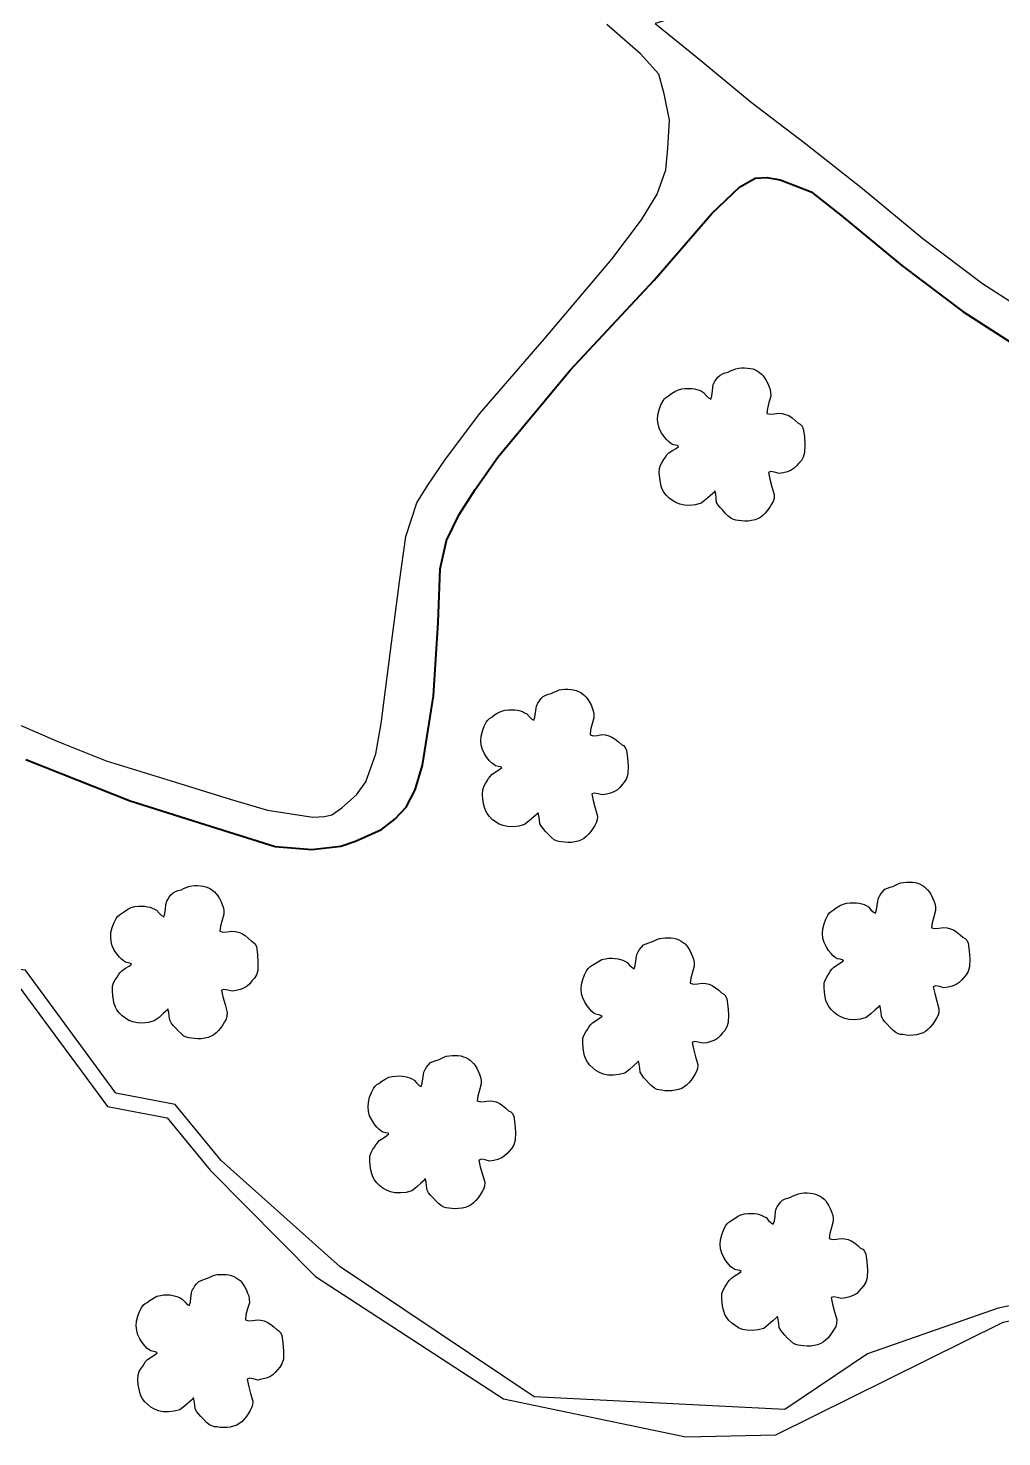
# Model space of a CAD drawing. Extents: x 735951 to 738051, y 7820896 to 7823866.
# Drawn here: x 736767.5 to 736867, y 7821769.3 to 7821913.3 of the extents above; entities that cross this region are included whole.
import ezdxf

# ---------------------------------------------------------------- set-up
doc = ezdxf.new("R2010")
doc.units = 0
doc.header["$MEASUREMENT"] = 0
doc.linetypes.add('CONTINUO', pattern=[0])
doc.layers.add('0114001020', color=1, linetype='Continuous', lineweight=40)
for name, color, linetype in [('0114001020002', 5, 'Continuous'), ('0114001020014', 5, 'Continuous'), ('_SIMBOLO ARVORE', 118, 'Continuous'), ('CURSOS_D_AGUA', 4, 'Continuous')]:
    doc.layers.add(name, color=color, linetype=linetype)

msp = doc.modelspace()

# ---------------------------------------------------------------- linework, layer by layer
at = {"layer": '0114001020'}
msp.add_lwpolyline([(736767.27, 7821838.54), (736777.93, 7821834.32), (736785.62, 7821831.9), (736792.75, 7821829.65), (736796.51, 7821829.33), (736799.47, 7821829.69), (736800.99, 7821830.19), (736803.62, 7821831.38), (736805, 7821832.43), (736806.15, 7821833.69), (736807.06, 7821835.46), (736807.81, 7821837.95), (736808.94, 7821845.05), (736809.41, 7821852.55), (736809.63, 7821858.02), (736810.28, 7821860.94), (736811.58, 7821863.58), (736813.2, 7821866.14), (736815.52, 7821869.46), (736822.93, 7821878.35), (736831.49, 7821887.54), (736837.41, 7821894.34), (736840.22, 7821897.03), (736841.82, 7821897.98), (736843.04, 7821898.05), (736844.38, 7821897.78), (736846.34, 7821897.04), (736847.56, 7821896.58), (736850.58, 7821894.19), (736856.81, 7821889.04), (736863.07, 7821884.33), (736868.98, 7821880.51)], dxfattribs=at)
at = {"layer": '0114001020002', "linetype": 'CONTINUO', "flags": 128}
msp.add_lwpolyline([(737125.1, 7822284.76), (737124.28, 7822276.28), (737123.16, 7822264.48), (737121.91, 7822252.81), (737120.62, 7822241.07), (737118.9, 7822229.25), (737116.82, 7822217.65), (737114.72, 7822206.24), (737112.21, 7822195.18), (737109.66, 7822184.32), (737104.1, 7822161.95), (737100.61, 7822151.07), (737097.01, 7822140.54), (737092.89, 7822130.06), (737088.93, 7822120.1), (737088.68, 7822119.48), (737083.8, 7822108.99), (737078.77, 7822098.84), (737073.6, 7822089.18), (737062.69, 7822070.72), (737056.39, 7822061.68), (737050.38, 7822052.03), (737044.08, 7822043.82), (737030.71, 7822027.22), (737023.97, 7822019.29), (737009.81, 7822004.33), (737002.12, 7821996.8), (736985.79, 7821982.46), (736969.86, 7821970.4), (736953.61, 7821959.06), (736944.93, 7821953.9), (736936.1, 7821949), (736926.71, 7821944.13), (736917.62, 7821939.9), (736910.57, 7821936.87), (736903.18, 7821933.84), (736896.16, 7821930.86), (736885.71, 7821927.44), (736874.82, 7821924.24), (736869.47, 7821922.79), (736858.16, 7821920.12), (736850.7, 7821918.73), (736842.11, 7821917.01), (736831.62, 7821913.77), (736835.89, 7821910.31), (736841.42, 7821905.75), (736847.01, 7821901.48), (736852.79, 7821896.92), (736858.98, 7821891.79), (736865.07, 7821887.21), (736870.88, 7821883.45), (736883.09, 7821875.58), (736889.08, 7821871.47), (736894.45, 7821866.64), (736898.17, 7821859.42), (736899.15, 7821852.25), (736897.67, 7821845.28), (736894.96, 7821838.48), (736892.4, 7821831.48), (736891.64, 7821823.5), (736894.83, 7821817.49), (736901.87, 7821813.74), (736909.69, 7821813.05), (736918.03, 7821814.02), (736926.35, 7821815.1), (736934.76, 7821816.85), (736943.48, 7821818.59), (736951.72, 7821820.38), (736959.97, 7821822.3), (736968.41, 7821824.75), (736976.22, 7821827.91), (736992.38, 7821835.04), (737001.23, 7821835.41), (737009.66, 7821831.45), (737018.21, 7821826.76), (737035.2, 7821823.13), (737043.97, 7821823.64), (737053.42, 7821824.73), (737063.15, 7821825.84), (737082.64, 7821827.79), (737092.6, 7821829), (737102.37, 7821830.87), (737122.02, 7821835.02), (737132.14, 7821836.98), (737142.25, 7821838.84), (737152.04, 7821840.98), (737161.66, 7821843.39), (737171.55, 7821845.4), (737181.38, 7821847.88), (737191.21, 7821850.9), (737200.74, 7821853.66), (737210.13, 7821856.47), (737219.66, 7821860.34), (737228.49, 7821864.34), (737237.03, 7821868.5), (737245.12, 7821873.4), (737252.96, 7821878.15), (737260.89, 7821883.24), (737268.63, 7821888.91), (737276.26, 7821894.44), (737283.39, 7821900.36), (737290.79, 7821906.77), (737297.74, 7821911.53), (737313.71, 7821919.58), (737321.82, 7821923.42), (737330.1, 7821927.45), (737338.09, 7821932.33), (737345.93, 7821937.47), (737353.51, 7821943.16), (737360.73, 7821949.07), (737375.42, 7821961.37), (737380.6, 7821968.37), (737392.34, 7821983.8), (737401.59, 7821999.82), (737406.61, 7822007.84), (737410.97, 7822016.34), (737415.31, 7822025.14), (737419.45, 7822034.28), (737423.29, 7822043.43), (737426.7, 7822053.03), (737432.51, 7822072.71), (737434.84, 7822082.53), (737436.83, 7822092.29), (737438.47, 7822102.1), (737439.48, 7822112.04), (737441.29, 7822122.08), (737443.05, 7822131.65), (737447.53, 7822150.25), (737452.76, 7822167.89), (737455.06, 7822177.06), (737455.96, 7822182.36), (737455.74, 7822190.98), (737454.48, 7822197.62), (737450.86, 7822211.72), (737447.78, 7822225.69), (737445.4, 7822233.47), (737441.27, 7822237.75), (737433.68, 7822240.83), (737426.21, 7822243.34), (737418.13, 7822245.83), (737409.52, 7822248.62), (737401.28, 7822251.43), (737394.36, 7822253.79), (737387.35, 7822255.69), (737379.94, 7822257.95), (737372.08, 7822260.37), (737364.98, 7822262.55), (737350.94, 7822267.05), (737343.71, 7822269.47), (737328.96, 7822273.98), (737321.65, 7822276.25), (737315.05, 7822278.59), (737308.22, 7822280.67), (737301.34, 7822282.76), (737295.11, 7822285.02), (737287.78, 7822287.08), (737281.13, 7822289.05), (737276.94, 7822290.24), (737270.06, 7822293.84), (737244.07, 7822301.84), (737237.08, 7822303.91), (737229.91, 7822306.25), (737222.75, 7822308.42), (737215.54, 7822310.67), (737208.42, 7822312.91), (737193.88, 7822317.71), (737185.47, 7822320.32), (737177.92, 7822322.68), (737161.68, 7822328), (737154.51, 7822330.21), (737147.4, 7822332.52), (737142.27, 7822333.58), (737138.23, 7822334.62), (737131.15, 7822336.72), (737126.04, 7822336.97), (737125.35, 7822334.7), (737125.47, 7822327.34), (737125.7, 7822318.55), (737126.09, 7822310.37), (737125.61, 7822302.24), (737125.39, 7822293.32)], close=True, dxfattribs=at)
at = {"layer": '0114001020014', "linetype": 'ByBlock'}
msp.add_lwpolyline([(736759.91, 7821845), (736770.55, 7821840.37), (736775.48, 7821838.4), (736782.57, 7821836.24), (736788.16, 7821834.48), (736791.99, 7821833.37), (736796.61, 7821832.64), (736797.82, 7821832.71), (736798.55, 7821832.9), (736799.57, 7821833.61), (736801.07, 7821834.92), (736802.04, 7821836.27), (736803.04, 7821839.11), (736803.6, 7821842.23), (736804.64, 7821850.44), (736805.48, 7821856.7), (736806.11, 7821861.34), (736807.24, 7821864.78), (736808.36, 7821866.6), (736810.19, 7821869.25), (736813.7, 7821873.91), (736820.27, 7821881.5), (736827.17, 7821889.69), (736830.22, 7821893.69), (736831.81, 7821896.34), (736832.7, 7821898.81), (736832.92, 7821901.03), (736833.09, 7821903.91), (736832.53, 7821906.57), (736831.98, 7821908.61), (736830.1, 7821910.68), (736826.66, 7821913.67)], dxfattribs=at)
at = {"layer": '_SIMBOLO ARVORE', "linetype": 'CONTINUO'}
for points in [[(736837.67, 7821865.87, 0), (736837.26, 7821865.52, 0), (736836.8, 7821865.11, 0), (736836.31, 7821864.74, 0), (736835.74, 7821864.58, 0), (736835.16, 7821864.52, 0), (736834.6, 7821864.54, 0), (736834.14, 7821864.64, 0), (736833.73, 7821864.8, 0), (736833.37, 7821865.02, 0), (736833.03, 7821865.27, 0), (736832.74, 7821865.56, 0), (736832.5, 7821865.87, 0), (736832.34, 7821866.16, 0), (736832.22, 7821866.49, 0), (736832.14, 7821866.85, 0), (736832.07, 7821867.33, 0), (736832.03, 7821867.82, 0), (736832.05, 7821868.29, 0), (736832.17, 7821868.64, 0), (736832.33, 7821868.94, 0), (736832.51, 7821869.2, 0), (736832.65, 7821869.44, 0), (736832.81, 7821869.67, 0), (736833.01, 7821869.88, 0), (736833.39, 7821870.13, 0), (736833.74, 7821870.35, 0), (736834, 7821870.55, 0), (736833.89, 7821870.63, 0), (736833.66, 7821870.69, 0), (736833.37, 7821870.75, 0), (736833.17, 7821870.87, 0), (736832.96, 7821871.04, 0), (736832.75, 7821871.26, 0), (736832.48, 7821871.6, 0), (736832.23, 7821871.98, 0), (736832.02, 7821872.41, 0), (736831.9, 7821872.85, 0), (736831.86, 7821873.31, 0), (736831.89, 7821873.78, 0), (736832.02, 7821874.3, 0), (736832.2, 7821874.79, 0), (736832.41, 7821875.21, 0), (736832.57, 7821875.43, 0), (736832.75, 7821875.59, 0), (736832.97, 7821875.72, 0), (736833.27, 7821875.94, 0), (736833.61, 7821876.16, 0), (736833.98, 7821876.34, 0), (736834.34, 7821876.43, 0), (736834.69, 7821876.47, 0), (736835.04, 7821876.48, 0), (736835.34, 7821876.47, 0), (736835.62, 7821876.42, 0), (736835.88, 7821876.36, 0), (736836.11, 7821876.28, 0), (736836.33, 7821876.18, 0), (736836.55, 7821876.05, 0), (736836.82, 7821875.76, 0), (736837.07, 7821875.51, 0), (736837.29, 7821875.39, 0), (736837.39, 7821875.73, 0), (736837.46, 7821876.18, 0), (736837.51, 7821876.65, 0), (736837.55, 7821876.85, 0), (736837.61, 7821877.01, 0), (736837.69, 7821877.15, 0), (736837.84, 7821877.39, 0), (736838.03, 7821877.62, 0), (736838.24, 7821877.84, 0), (736838.5, 7821877.96, 0), (736838.77, 7821878.06, 0), (736839.06, 7821878.14, 0), (736839.32, 7821878.27, 0), (736839.59, 7821878.39, 0), (736839.86, 7821878.49, 0), (736840.15, 7821878.55, 0), (736840.45, 7821878.58, 0), (736840.75, 7821878.58, 0), (736841.05, 7821878.56, 0), (736841.33, 7821878.52, 0), (736841.6, 7821878.46, 0), (736841.85, 7821878.36, 0), (736842.08, 7821878.24, 0), (736842.29, 7821878.09, 0), (736842.47, 7821877.94, 0), (736842.64, 7821877.75, 0), (736842.8, 7821877.54, 0), (736842.97, 7821877.27, 0), (736843.12, 7821876.97, 0), (736843.25, 7821876.65, 0), (736843.35, 7821876.37, 0), (736843.41, 7821876.05, 0), (736843.42, 7821875.67, 0), (736843.24, 7821875.05, 0), (736843.08, 7821874.43, 0), (736843.02, 7821873.92, 0), (736843.34, 7821873.83, 0), (736843.77, 7821873.86, 0), (736844.24, 7821873.94, 0), (736844.6, 7821873.9, 0), (736844.94, 7821873.82, 0), (736845.26, 7821873.69, 0), (736845.6, 7821873.46, 0), (736845.93, 7821873.2, 0), (736846.22, 7821872.93, 0), (736846.44, 7821872.81, 0), (736846.62, 7821872.63, 0), (736846.75, 7821872.33, 0), (736846.86, 7821871.57, 0), (736846.91, 7821870.72, 0), (736846.89, 7821869.91, 0), (736846.75, 7821869.45, 0), (736846.55, 7821869.1, 0), (736846.3, 7821868.83, 0), (736846.07, 7821868.55, 0), (736845.82, 7821868.31, 0), (736845.52, 7821868.11, 0), (736845.12, 7821867.96, 0), (736844.7, 7821867.85, 0), (736844.28, 7821867.78, 0), (736843.82, 7821867.9, 0), (736843.44, 7821867.97, 0), (736843.19, 7821867.88, 0), (736843.33, 7821867.21, 0), (736843.55, 7821866.41, 0), (736843.77, 7821865.62, 0), (736843.76, 7821865.22, 0), (736843.66, 7821864.92, 0), (736843.51, 7821864.66, 0), (736843.32, 7821864.34, 0), (736843.1, 7821864.03, 0), (736842.86, 7821863.74, 0), (736842.64, 7821863.52, 0), (736842.4, 7821863.33, 0), (736842.14, 7821863.17, 0), (736841.82, 7821863.05, 0), (736841.47, 7821862.97, 0), (736841.12, 7821862.92, 0), (736840.77, 7821862.92, 0), (736840.43, 7821862.94, 0), (736840.11, 7821862.98, 0), (736839.84, 7821863.01, 0), (736839.6, 7821863.08, 0), (736839.35, 7821863.2, 0), (736839.05, 7821863.45, 0), (736838.76, 7821863.74, 0), (736838.48, 7821864.05, 0), (736838.25, 7821864.29, 0), (736838.05, 7821864.55, 0), (736837.89, 7821864.82, 0), (736837.84, 7821865.24, 0), (736837.8, 7821865.65, 0), (736837.71, 7821865.99, 0)], [(736819.6, 7821833.02, 0), (736819.19, 7821832.67, 0), (736818.73, 7821832.27, 0), (736818.24, 7821831.89, 0), (736817.67, 7821831.73, 0), (736817.09, 7821831.67, 0), (736816.53, 7821831.69, 0), (736816.07, 7821831.79, 0), (736815.66, 7821831.95, 0), (736815.3, 7821832.17, 0), (736814.96, 7821832.42, 0), (736814.67, 7821832.71, 0), (736814.43, 7821833.02, 0), (736814.27, 7821833.32, 0), (736814.15, 7821833.64, 0), (736814.07, 7821834, 0), (736814, 7821834.48, 0), (736813.96, 7821834.97, 0), (736813.98, 7821835.44, 0), (736814.1, 7821835.79, 0), (736814.26, 7821836.09, 0), (736814.44, 7821836.36, 0), (736814.58, 7821836.59, 0), (736814.74, 7821836.82, 0), (736814.94, 7821837.03, 0), (736815.32, 7821837.28, 0), (736815.67, 7821837.51, 0), (736815.93, 7821837.7, 0), (736815.82, 7821837.78, 0), (736815.59, 7821837.84, 0), (736815.3, 7821837.9, 0), (736815.1, 7821838.02, 0), (736814.89, 7821838.19, 0), (736814.68, 7821838.41, 0), (736814.41, 7821838.75, 0), (736814.16, 7821839.14, 0), (736813.95, 7821839.56, 0), (736813.83, 7821840.01, 0), (736813.79, 7821840.46, 0), (736813.82, 7821840.93, 0), (736813.95, 7821841.45, 0), (736814.13, 7821841.94, 0), (736814.34, 7821842.36, 0), (736814.5, 7821842.58, 0), (736814.68, 7821842.74, 0), (736814.9, 7821842.87, 0), (736815.2, 7821843.1, 0), (736815.54, 7821843.31, 0), (736815.91, 7821843.49, 0), (736816.27, 7821843.58, 0), (736816.62, 7821843.62, 0), (736816.97, 7821843.63, 0), (736817.27, 7821843.62, 0), (736817.55, 7821843.58, 0), (736817.81, 7821843.51, 0), (736818.04, 7821843.44, 0), (736818.26, 7821843.33, 0), (736818.48, 7821843.2, 0), (736818.75, 7821842.91, 0), (736819, 7821842.66, 0), (736819.22, 7821842.55, 0), (736819.32, 7821842.88, 0), (736819.39, 7821843.33, 0), (736819.44, 7821843.8, 0), (736819.48, 7821844, 0), (736819.54, 7821844.16, 0), (736819.62, 7821844.3, 0), (736819.77, 7821844.54, 0), (736819.96, 7821844.78, 0), (736820.17, 7821844.99, 0), (736820.43, 7821845.11, 0), (736820.7, 7821845.21, 0), (736820.99, 7821845.29, 0), (736821.25, 7821845.42, 0), (736821.52, 7821845.54, 0), (736821.79, 7821845.65, 0), (736822.08, 7821845.7, 0), (736822.38, 7821845.73, 0), (736822.68, 7821845.73, 0), (736822.98, 7821845.71, 0), (736823.26, 7821845.67, 0), (736823.53, 7821845.61, 0), (736823.78, 7821845.51, 0), (736824.01, 7821845.39, 0), (736824.22, 7821845.24, 0), (736824.4, 7821845.09, 0), (736824.57, 7821844.9, 0), (736824.73, 7821844.69, 0), (736824.9, 7821844.42, 0), (736825.05, 7821844.12, 0), (736825.18, 7821843.81, 0), (736825.28, 7821843.52, 0), (736825.34, 7821843.2, 0), (736825.35, 7821842.82, 0), (736825.17, 7821842.2, 0), (736825.01, 7821841.58, 0), (736824.95, 7821841.07, 0), (736825.27, 7821840.98, 0), (736825.7, 7821841.01, 0), (736826.17, 7821841.09, 0), (736826.53, 7821841.05, 0), (736826.87, 7821840.97, 0), (736827.19, 7821840.84, 0), (736827.53, 7821840.61, 0), (736827.86, 7821840.35, 0), (736828.15, 7821840.08, 0), (736828.37, 7821839.96, 0), (736828.55, 7821839.78, 0), (736828.68, 7821839.48, 0), (736828.79, 7821838.72, 0), (736828.84, 7821837.88, 0), (736828.82, 7821837.06, 0), (736828.68, 7821836.6, 0), (736828.48, 7821836.26, 0), (736828.23, 7821835.98, 0), (736828, 7821835.7, 0), (736827.75, 7821835.46, 0), (736827.45, 7821835.26, 0), (736827.05, 7821835.11, 0), (736826.63, 7821835, 0), (736826.21, 7821834.93, 0), (736825.75, 7821835.05, 0), (736825.37, 7821835.12, 0), (736825.12, 7821835.03, 0), (736825.26, 7821834.36, 0), (736825.48, 7821833.56, 0), (736825.7, 7821832.77, 0), (736825.69, 7821832.37, 0), (736825.59, 7821832.07, 0), (736825.44, 7821831.81, 0), (736825.25, 7821831.49, 0), (736825.03, 7821831.18, 0), (736824.79, 7821830.9, 0), (736824.57, 7821830.67, 0), (736824.33, 7821830.48, 0), (736824.07, 7821830.32, 0), (736823.75, 7821830.21, 0), (736823.4, 7821830.12, 0), (736823.05, 7821830.07, 0), (736822.7, 7821830.07, 0), (736822.36, 7821830.09, 0), (736822.04, 7821830.13, 0), (736821.77, 7821830.17, 0), (736821.53, 7821830.23, 0), (736821.28, 7821830.35, 0), (736820.98, 7821830.6, 0), (736820.69, 7821830.89, 0), (736820.41, 7821831.2, 0), (736820.18, 7821831.45, 0), (736819.98, 7821831.7, 0), (736819.82, 7821831.97, 0), (736819.77, 7821832.4, 0), (736819.73, 7821832.8, 0), (736819.64, 7821833.14, 0)], [(736781.76, 7821812.95, 0), (736781.34, 7821812.6, 0), (736780.89, 7821812.19, 0), (736780.4, 7821811.82, 0), (736779.83, 7821811.66, 0), (736779.24, 7821811.6, 0), (736778.68, 7821811.62, 0), (736778.23, 7821811.72, 0), (736777.82, 7821811.88, 0), (736777.46, 7821812.09, 0), (736777.12, 7821812.35, 0), (736776.83, 7821812.64, 0), (736776.59, 7821812.95, 0), (736776.43, 7821813.24, 0), (736776.31, 7821813.56, 0), (736776.23, 7821813.93, 0), (736776.16, 7821814.4, 0), (736776.12, 7821814.9, 0), (736776.13, 7821815.37, 0), (736776.25, 7821815.72, 0), (736776.42, 7821816.02, 0), (736776.6, 7821816.28, 0), (736776.74, 7821816.52, 0), (736776.9, 7821816.74, 0), (736777.1, 7821816.96, 0), (736777.48, 7821817.2, 0), (736777.83, 7821817.43, 0), (736778.09, 7821817.63, 0), (736777.98, 7821817.71, 0), (736777.75, 7821817.77, 0), (736777.46, 7821817.83, 0), (736777.26, 7821817.95, 0), (736777.05, 7821818.12, 0), (736776.84, 7821818.34, 0), (736776.57, 7821818.67, 0), (736776.32, 7821819.06, 0), (736776.11, 7821819.49, 0), (736775.99, 7821819.93, 0), (736775.95, 7821820.39, 0), (736775.97, 7821820.86, 0), (736776.11, 7821821.38, 0), (736776.29, 7821821.87, 0), (736776.5, 7821822.29, 0), (736776.66, 7821822.51, 0), (736776.84, 7821822.67, 0), (736777.05, 7821822.8, 0), (736777.36, 7821823.02, 0), (736777.7, 7821823.24, 0), (736778.06, 7821823.42, 0), (736778.42, 7821823.51, 0), (736778.78, 7821823.55, 0), (736779.12, 7821823.56, 0), (736779.43, 7821823.54, 0), (736779.71, 7821823.5, 0), (736779.97, 7821823.44, 0), (736780.2, 7821823.36, 0), (736780.42, 7821823.26, 0), (736780.64, 7821823.13, 0), (736780.91, 7821822.84, 0), (736781.16, 7821822.59, 0), (736781.38, 7821822.47, 0), (736781.48, 7821822.81, 0), (736781.55, 7821823.26, 0), (736781.6, 7821823.72, 0), (736781.64, 7821823.93, 0), (736781.7, 7821824.08, 0), (736781.78, 7821824.22, 0), (736781.93, 7821824.46, 0), (736782.11, 7821824.7, 0), (736782.33, 7821824.92, 0), (736782.59, 7821825.04, 0), (736782.86, 7821825.14, 0), (736783.15, 7821825.22, 0), (736783.41, 7821825.35, 0), (736783.67, 7821825.47, 0), (736783.94, 7821825.57, 0), (736784.24, 7821825.63, 0), (736784.54, 7821825.65, 0), (736784.84, 7821825.65, 0), (736785.13, 7821825.64, 0), (736785.42, 7821825.6, 0), (736785.69, 7821825.53, 0), (736785.94, 7821825.44, 0), (736786.17, 7821825.31, 0), (736786.38, 7821825.17, 0), (736786.56, 7821825.01, 0), (736786.73, 7821824.83, 0), (736786.89, 7821824.62, 0), (736787.06, 7821824.35, 0), (736787.21, 7821824.05, 0), (736787.34, 7821823.73, 0), (736787.44, 7821823.45, 0), (736787.5, 7821823.13, 0), (736787.51, 7821822.75, 0), (736787.33, 7821822.12, 0), (736787.17, 7821821.51, 0), (736787.11, 7821821, 0), (736787.42, 7821820.91, 0), (736787.86, 7821820.94, 0), (736788.33, 7821821.01, 0), (736788.69, 7821820.98, 0), (736789.03, 7821820.9, 0), (736789.35, 7821820.77, 0), (736789.69, 7821820.54, 0), (736790.02, 7821820.28, 0), (736790.31, 7821820.01, 0), (736790.53, 7821819.89, 0), (736790.71, 7821819.71, 0), (736790.84, 7821819.4, 0), (736790.95, 7821818.65, 0), (736791, 7821817.8, 0), (736790.98, 7821816.99, 0), (736790.84, 7821816.53, 0), (736790.64, 7821816.18, 0), (736790.39, 7821815.91, 0), (736790.16, 7821815.63, 0), (736789.9, 7821815.39, 0), (736789.6, 7821815.19, 0), (736789.21, 7821815.03, 0), (736788.79, 7821814.92, 0), (736788.37, 7821814.86, 0), (736787.91, 7821814.98, 0), (736787.53, 7821815.05, 0), (736787.28, 7821814.96, 0), (736787.41, 7821814.28, 0), (736787.64, 7821813.49, 0), (736787.86, 7821812.7, 0), (736787.84, 7821812.3, 0), (736787.75, 7821811.99, 0), (736787.6, 7821811.74, 0), (736787.41, 7821811.41, 0), (736787.18, 7821811.1, 0), (736786.94, 7821810.82, 0), (736786.72, 7821810.6, 0), (736786.49, 7821810.4, 0), (736786.23, 7821810.25, 0), (736785.91, 7821810.13, 0), (736785.56, 7821810.05, 0), (736785.21, 7821810, 0), (736784.86, 7821809.99, 0), (736784.52, 7821810.02, 0), (736784.2, 7821810.06, 0), (736783.93, 7821810.09, 0), (736783.69, 7821810.16, 0), (736783.44, 7821810.28, 0), (736783.14, 7821810.53, 0), (736782.85, 7821810.82, 0), (736782.57, 7821811.13, 0), (736782.33, 7821811.37, 0), (736782.14, 7821811.62, 0), (736781.98, 7821811.9, 0), (736781.93, 7821812.32, 0), (736781.89, 7821812.73, 0), (736781.8, 7821813.07, 0)], [(736854.52, 7821813.31, 0), (736854.11, 7821812.95, 0), (736853.66, 7821812.55, 0), (736853.17, 7821812.17, 0), (736852.59, 7821812.01, 0), (736852.01, 7821811.95, 0), (736851.45, 7821811.97, 0), (736850.99, 7821812.07, 0), (736850.58, 7821812.23, 0), (736850.22, 7821812.45, 0), (736849.89, 7821812.7, 0), (736849.59, 7821812.99, 0), (736849.35, 7821813.3, 0), (736849.19, 7821813.6, 0), (736849.07, 7821813.92, 0), (736848.99, 7821814.28, 0), (736848.92, 7821814.76, 0), (736848.88, 7821815.25, 0), (736848.9, 7821815.73, 0), (736849.02, 7821816.07, 0), (736849.18, 7821816.37, 0), (736849.37, 7821816.64, 0), (736849.5, 7821816.88, 0), (736849.66, 7821817.1, 0), (736849.86, 7821817.31, 0), (736850.24, 7821817.56, 0), (736850.59, 7821817.79, 0), (736850.85, 7821817.98, 0), (736850.74, 7821818.06, 0), (736850.51, 7821818.12, 0), (736850.22, 7821818.18, 0), (736850.02, 7821818.3, 0), (736849.81, 7821818.47, 0), (736849.6, 7821818.7, 0), (736849.33, 7821819.03, 0), (736849.08, 7821819.42, 0), (736848.87, 7821819.85, 0), (736848.75, 7821820.29, 0), (736848.71, 7821820.75, 0), (736848.74, 7821821.22, 0), (736848.87, 7821821.74, 0), (736849.05, 7821822.22, 0), (736849.26, 7821822.64, 0), (736849.42, 7821822.87, 0), (736849.6, 7821823.02, 0), (736849.82, 7821823.16, 0), (736850.12, 7821823.38, 0), (736850.46, 7821823.59, 0), (736850.83, 7821823.77, 0), (736851.19, 7821823.86, 0), (736851.54, 7821823.91, 0), (736851.89, 7821823.91, 0), (736852.19, 7821823.9, 0), (736852.47, 7821823.86, 0), (736852.73, 7821823.79, 0), (736852.96, 7821823.72, 0), (736853.18, 7821823.62, 0), (736853.4, 7821823.48, 0), (736853.67, 7821823.19, 0), (736853.92, 7821822.95, 0), (736854.14, 7821822.83, 0), (736854.24, 7821823.17, 0), (736854.31, 7821823.62, 0), (736854.36, 7821824.08, 0), (736854.4, 7821824.28, 0), (736854.46, 7821824.44, 0), (736854.55, 7821824.58, 0), (736854.69, 7821824.82, 0), (736854.88, 7821825.06, 0), (736855.09, 7821825.28, 0), (736855.35, 7821825.4, 0), (736855.63, 7821825.49, 0), (736855.91, 7821825.57, 0), (736856.17, 7821825.7, 0), (736856.44, 7821825.82, 0), (736856.71, 7821825.93, 0), (736857, 7821825.98, 0), (736857.3, 7821826.01, 0), (736857.6, 7821826.01, 0), (736857.9, 7821825.99, 0), (736858.18, 7821825.96, 0), (736858.45, 7821825.89, 0), (736858.7, 7821825.79, 0), (736858.93, 7821825.67, 0), (736859.14, 7821825.53, 0), (736859.32, 7821825.37, 0), (736859.49, 7821825.19, 0), (736859.65, 7821824.97, 0), (736859.82, 7821824.7, 0), (736859.97, 7821824.41, 0), (736860.1, 7821824.09, 0), (736860.2, 7821823.81, 0), (736860.27, 7821823.49, 0), (736860.27, 7821823.1, 0), (736860.09, 7821822.48, 0), (736859.93, 7821821.86, 0), (736859.87, 7821821.35, 0), (736860.19, 7821821.26, 0), (736860.62, 7821821.29, 0), (736861.1, 7821821.37, 0), (736861.45, 7821821.33, 0), (736861.79, 7821821.25, 0), (736862.11, 7821821.13, 0), (736862.46, 7821820.9, 0), (736862.78, 7821820.64, 0), (736863.07, 7821820.37, 0), (736863.29, 7821820.25, 0), (736863.47, 7821820.07, 0), (736863.6, 7821819.76, 0), (736863.71, 7821819, 0), (736863.76, 7821818.16, 0), (736863.75, 7821817.35, 0), (736863.6, 7821816.89, 0), (736863.4, 7821816.54, 0), (736863.15, 7821816.27, 0), (736862.93, 7821815.98, 0), (736862.67, 7821815.74, 0), (736862.37, 7821815.55, 0), (736861.97, 7821815.39, 0), (736861.55, 7821815.28, 0), (736861.13, 7821815.22, 0), (736860.68, 7821815.34, 0), (736860.3, 7821815.4, 0), (736860.04, 7821815.31, 0), (736860.18, 7821814.64, 0), (736860.4, 7821813.84, 0), (736860.62, 7821813.06, 0), (736860.61, 7821812.65, 0), (736860.51, 7821812.35, 0), (736860.36, 7821812.1, 0), (736860.17, 7821811.77, 0), (736859.95, 7821811.46, 0), (736859.71, 7821811.18, 0), (736859.49, 7821810.95, 0), (736859.25, 7821810.76, 0), (736858.99, 7821810.61, 0), (736858.67, 7821810.49, 0), (736858.32, 7821810.41, 0), (736857.97, 7821810.36, 0), (736857.62, 7821810.35, 0), (736857.28, 7821810.37, 0), (736856.96, 7821810.42, 0), (736856.7, 7821810.45, 0), (736856.45, 7821810.51, 0), (736856.2, 7821810.63, 0), (736855.9, 7821810.88, 0), (736855.61, 7821811.18, 0), (736855.33, 7821811.49, 0), (736855.1, 7821811.73, 0), (736854.9, 7821811.98, 0), (736854.74, 7821812.26, 0), (736854.7, 7821812.68, 0), (736854.65, 7821813.09, 0), (736854.56, 7821813.42, 0)], [(736829.85, 7821807.63, 0), (736829.44, 7821807.27, 0), (736828.99, 7821806.87, 0), (736828.5, 7821806.49, 0), (736827.92, 7821806.34, 0), (736827.34, 7821806.27, 0), (736826.78, 7821806.29, 0), (736826.32, 7821806.39, 0), (736825.92, 7821806.55, 0), (736825.55, 7821806.77, 0), (736825.22, 7821807.02, 0), (736824.93, 7821807.31, 0), (736824.69, 7821807.62, 0), (736824.52, 7821807.92, 0), (736824.4, 7821808.24, 0), (736824.33, 7821808.6, 0), (736824.25, 7821809.08, 0), (736824.21, 7821809.57, 0), (736824.23, 7821810.05, 0), (736824.35, 7821810.39, 0), (736824.51, 7821810.7, 0), (736824.7, 7821810.96, 0), (736824.84, 7821811.2, 0), (736825, 7821811.42, 0), (736825.19, 7821811.63, 0), (736825.57, 7821811.88, 0), (736825.93, 7821812.11, 0), (736826.18, 7821812.3, 0), (736826.07, 7821812.38, 0), (736825.84, 7821812.44, 0), (736825.55, 7821812.5, 0), (736825.35, 7821812.62, 0), (736825.14, 7821812.79, 0), (736824.93, 7821813.02, 0), (736824.66, 7821813.35, 0), (736824.41, 7821813.74, 0), (736824.2, 7821814.17, 0), (736824.09, 7821814.61, 0), (736824.04, 7821815.07, 0), (736824.07, 7821815.54, 0), (736824.2, 7821816.06, 0), (736824.39, 7821816.54, 0), (736824.6, 7821816.96, 0), (736824.76, 7821817.19, 0), (736824.94, 7821817.34, 0), (736825.15, 7821817.48, 0), (736825.46, 7821817.7, 0), (736825.8, 7821817.91, 0), (736826.16, 7821818.09, 0), (736826.52, 7821818.18, 0), (736826.88, 7821818.23, 0), (736827.22, 7821818.23, 0), (736827.52, 7821818.22, 0), (736827.81, 7821818.18, 0), (736828.07, 7821818.11, 0), (736828.3, 7821818.04, 0), (736828.52, 7821817.94, 0), (736828.74, 7821817.8, 0), (736829, 7821817.51, 0), (736829.25, 7821817.27, 0), (736829.47, 7821817.15, 0), (736829.58, 7821817.49, 0), (736829.64, 7821817.94, 0), (736829.69, 7821818.4, 0), (736829.74, 7821818.6, 0), (736829.79, 7821818.76, 0), (736829.88, 7821818.9, 0), (736830.02, 7821819.14, 0), (736830.21, 7821819.38, 0), (736830.43, 7821819.6, 0), (736830.68, 7821819.72, 0), (736830.96, 7821819.81, 0), (736831.24, 7821819.9, 0), (736831.5, 7821820.02, 0), (736831.77, 7821820.15, 0), (736832.04, 7821820.25, 0), (736832.33, 7821820.3, 0), (736832.64, 7821820.33, 0), (736832.94, 7821820.33, 0), (736833.23, 7821820.32, 0), (736833.51, 7821820.28, 0), (736833.78, 7821820.21, 0), (736834.03, 7821820.11, 0), (736834.26, 7821819.99, 0), (736834.47, 7821819.85, 0), (736834.66, 7821819.69, 0), (736834.83, 7821819.51, 0), (736834.98, 7821819.29, 0), (736835.15, 7821819.02, 0), (736835.3, 7821818.73, 0), (736835.43, 7821818.41, 0), (736835.54, 7821818.13, 0), (736835.6, 7821817.81, 0), (736835.61, 7821817.43, 0), (736835.43, 7821816.8, 0), (736835.26, 7821816.19, 0), (736835.2, 7821815.67, 0), (736835.52, 7821815.58, 0), (736835.95, 7821815.61, 0), (736836.43, 7821815.69, 0), (736836.78, 7821815.65, 0), (736837.12, 7821815.57, 0), (736837.44, 7821815.45, 0), (736837.79, 7821815.22, 0), (736838.11, 7821814.96, 0), (736838.4, 7821814.69, 0), (736838.62, 7821814.57, 0), (736838.8, 7821814.39, 0), (736838.93, 7821814.08, 0), (736839.04, 7821813.32, 0), (736839.09, 7821812.48, 0), (736839.08, 7821811.67, 0), (736838.94, 7821811.21, 0), (736838.73, 7821810.86, 0), (736838.49, 7821810.59, 0), (736838.26, 7821810.3, 0), (736838, 7821810.06, 0), (736837.7, 7821809.87, 0), (736837.31, 7821809.71, 0), (736836.89, 7821809.6, 0), (736836.46, 7821809.54, 0), (736836.01, 7821809.66, 0), (736835.63, 7821809.72, 0), (736835.38, 7821809.63, 0), (736835.51, 7821808.96, 0), (736835.73, 7821808.16, 0), (736835.96, 7821807.38, 0), (736835.94, 7821806.97, 0), (736835.84, 7821806.67, 0), (736835.69, 7821806.42, 0), (736835.5, 7821806.09, 0), (736835.28, 7821805.78, 0), (736835.04, 7821805.5, 0), (736834.82, 7821805.27, 0), (736834.58, 7821805.08, 0), (736834.32, 7821804.93, 0), (736834, 7821804.81, 0), (736833.66, 7821804.73, 0), (736833.3, 7821804.68, 0), (736832.95, 7821804.67, 0), (736832.61, 7821804.69, 0), (736832.29, 7821804.74, 0), (736832.03, 7821804.77, 0), (736831.78, 7821804.83, 0), (736831.53, 7821804.95, 0), (736831.24, 7821805.2, 0), (736830.94, 7821805.5, 0), (736830.66, 7821805.81, 0), (736830.43, 7821806.05, 0), (736830.23, 7821806.3, 0), (736830.07, 7821806.58, 0), (736830.03, 7821807, 0), (736829.98, 7821807.41, 0), (736829.89, 7821807.74, 0)], [(736808.07, 7821795.59, 0), (736807.66, 7821795.24, 0), (736807.21, 7821794.83, 0), (736806.72, 7821794.46, 0), (736806.15, 7821794.3, 0), (736805.56, 7821794.24, 0), (736805, 7821794.26, 0), (736804.54, 7821794.36, 0), (736804.14, 7821794.52, 0), (736803.78, 7821794.73, 0), (736803.44, 7821794.99, 0), (736803.15, 7821795.28, 0), (736802.91, 7821795.59, 0), (736802.74, 7821795.88, 0), (736802.63, 7821796.2, 0), (736802.55, 7821796.56, 0), (736802.47, 7821797.04, 0), (736802.44, 7821797.54, 0), (736802.45, 7821798.01, 0), (736802.57, 7821798.36, 0), (736802.73, 7821798.66, 0), (736802.92, 7821798.92, 0), (736803.06, 7821799.16, 0), (736803.22, 7821799.38, 0), (736803.41, 7821799.6, 0), (736803.79, 7821799.84, 0), (736804.15, 7821800.07, 0), (736804.4, 7821800.27, 0), (736804.29, 7821800.35, 0), (736804.06, 7821800.4, 0), (736803.77, 7821800.47, 0), (736803.57, 7821800.59, 0), (736803.37, 7821800.75, 0), (736803.15, 7821800.98, 0), (736802.89, 7821801.31, 0), (736802.63, 7821801.7, 0), (736802.42, 7821802.13, 0), (736802.31, 7821802.57, 0), (736802.26, 7821803.03, 0), (736802.29, 7821803.5, 0), (736802.42, 7821804.02, 0), (736802.61, 7821804.51, 0), (736802.82, 7821804.93, 0), (736802.98, 7821805.15, 0), (736803.16, 7821805.31, 0), (736803.37, 7821805.44, 0), (736803.68, 7821805.66, 0), (736804.02, 7821805.87, 0), (736804.38, 7821806.06, 0), (736804.74, 7821806.15, 0), (736805.1, 7821806.19, 0), (736805.44, 7821806.2, 0), (736805.75, 7821806.18, 0), (736806.03, 7821806.14, 0), (736806.29, 7821806.08, 0), (736806.52, 7821806, 0), (736806.74, 7821805.9, 0), (736806.96, 7821805.77, 0), (736807.22, 7821805.48, 0), (736807.48, 7821805.23, 0), (736807.69, 7821805.11, 0), (736807.8, 7821805.45, 0), (736807.87, 7821805.9, 0), (736807.91, 7821806.36, 0), (736807.96, 7821806.57, 0), (736808.02, 7821806.72, 0), (736808.1, 7821806.86, 0), (736808.25, 7821807.1, 0), (736808.43, 7821807.34, 0), (736808.65, 7821807.56, 0), (736808.9, 7821807.68, 0), (736809.18, 7821807.77, 0), (736809.46, 7821807.86, 0), (736809.73, 7821807.99, 0), (736809.99, 7821808.11, 0), (736810.26, 7821808.21, 0), (736810.56, 7821808.27, 0), (736810.86, 7821808.29, 0), (736811.16, 7821808.29, 0), (736811.45, 7821808.28, 0), (736811.74, 7821808.24, 0), (736812.01, 7821808.17, 0), (736812.25, 7821808.08, 0), (736812.48, 7821807.95, 0), (736812.69, 7821807.81, 0), (736812.88, 7821807.65, 0), (736813.05, 7821807.47, 0), (736813.21, 7821807.26, 0), (736813.37, 7821806.99, 0), (736813.52, 7821806.69, 0), (736813.65, 7821806.37, 0), (736813.76, 7821806.09, 0), (736813.82, 7821805.77, 0), (736813.83, 7821805.39, 0), (736813.65, 7821804.76, 0), (736813.49, 7821804.15, 0), (736813.42, 7821803.64, 0), (736813.74, 7821803.55, 0), (736814.17, 7821803.58, 0), (736814.65, 7821803.65, 0), (736815.01, 7821803.61, 0), (736815.34, 7821803.54, 0), (736815.67, 7821803.41, 0), (736816.01, 7821803.18, 0), (736816.33, 7821802.92, 0), (736816.62, 7821802.65, 0), (736816.85, 7821802.53, 0), (736817.02, 7821802.35, 0), (736817.16, 7821802.04, 0), (736817.26, 7821801.28, 0), (736817.32, 7821800.44, 0), (736817.3, 7821799.63, 0), (736817.16, 7821799.17, 0), (736816.95, 7821798.82, 0), (736816.71, 7821798.55, 0), (736816.48, 7821798.27, 0), (736816.22, 7821798.03, 0), (736815.92, 7821797.83, 0), (736815.53, 7821797.67, 0), (736815.11, 7821797.56, 0), (736814.68, 7821797.5, 0), (736814.23, 7821797.62, 0), (736813.85, 7821797.69, 0), (736813.6, 7821797.59, 0), (736813.73, 7821796.92, 0), (736813.96, 7821796.13, 0), (736814.18, 7821795.34, 0), (736814.16, 7821794.94, 0), (736814.07, 7821794.63, 0), (736813.91, 7821794.38, 0), (736813.72, 7821794.05, 0), (736813.5, 7821793.74, 0), (736813.26, 7821793.46, 0), (736813.04, 7821793.23, 0), (736812.8, 7821793.04, 0), (736812.54, 7821792.89, 0), (736812.22, 7821792.77, 0), (736811.88, 7821792.69, 0), (736811.52, 7821792.64, 0), (736811.17, 7821792.63, 0), (736810.83, 7821792.66, 0), (736810.51, 7821792.7, 0), (736810.25, 7821792.73, 0), (736810, 7821792.8, 0), (736809.75, 7821792.92, 0), (736809.46, 7821793.17, 0), (736809.16, 7821793.46, 0), (736808.89, 7821793.77, 0), (736808.65, 7821794.01, 0), (736808.45, 7821794.26, 0), (736808.29, 7821794.54, 0), (736808.25, 7821794.96, 0), (736808.2, 7821795.37, 0), (736808.11, 7821795.71, 0)], [(736844.06, 7821781.54, 0), (736843.65, 7821781.18, 0), (736843.2, 7821780.78, 0), (736842.71, 7821780.4, 0), (736842.13, 7821780.25, 0), (736841.55, 7821780.18, 0), (736840.99, 7821780.21, 0), (736840.53, 7821780.3, 0), (736840.13, 7821780.47, 0), (736839.77, 7821780.68, 0), (736839.43, 7821780.94, 0), (736839.14, 7821781.22, 0), (736838.9, 7821781.53, 0), (736838.73, 7821781.83, 0), (736838.62, 7821782.15, 0), (736838.54, 7821782.51, 0), (736838.46, 7821782.99, 0), (736838.42, 7821783.49, 0), (736838.44, 7821783.96, 0), (736838.56, 7821784.31, 0), (736838.72, 7821784.61, 0), (736838.91, 7821784.87, 0), (736839.05, 7821785.11, 0), (736839.21, 7821785.33, 0), (736839.4, 7821785.54, 0), (736839.78, 7821785.79, 0), (736840.14, 7821786.02, 0), (736840.39, 7821786.22, 0), (736840.28, 7821786.3, 0), (736840.05, 7821786.35, 0), (736839.76, 7821786.42, 0), (736839.56, 7821786.54, 0), (736839.36, 7821786.7, 0), (736839.14, 7821786.93, 0), (736838.88, 7821787.26, 0), (736838.62, 7821787.65, 0), (736838.41, 7821788.08, 0), (736838.3, 7821788.52, 0), (736838.25, 7821788.98, 0), (736838.28, 7821789.45, 0), (736838.41, 7821789.97, 0), (736838.6, 7821790.45, 0), (736838.81, 7821790.88, 0), (736838.97, 7821791.1, 0), (736839.15, 7821791.26, 0), (736839.36, 7821791.39, 0), (736839.67, 7821791.61, 0), (736840.01, 7821791.82, 0), (736840.37, 7821792, 0), (736840.73, 7821792.09, 0), (736841.09, 7821792.14, 0), (736841.43, 7821792.15, 0), (736841.73, 7821792.13, 0), (736842.02, 7821792.09, 0), (736842.28, 7821792.03, 0), (736842.51, 7821791.95, 0), (736842.73, 7821791.85, 0), (736842.95, 7821791.72, 0), (736843.21, 7821791.42, 0), (736843.46, 7821791.18, 0), (736843.68, 7821791.06, 0), (736843.79, 7821791.4, 0), (736843.86, 7821791.85, 0), (736843.9, 7821792.31, 0), (736843.95, 7821792.52, 0), (736844.01, 7821792.67, 0), (736844.09, 7821792.81, 0), (736844.24, 7821793.05, 0), (736844.42, 7821793.29, 0), (736844.64, 7821793.51, 0), (736844.89, 7821793.63, 0), (736845.17, 7821793.72, 0), (736845.45, 7821793.81, 0), (736845.72, 7821793.93, 0), (736845.98, 7821794.06, 0), (736846.25, 7821794.16, 0), (736846.55, 7821794.21, 0), (736846.85, 7821794.24, 0), (736847.15, 7821794.24, 0), (736847.44, 7821794.23, 0), (736847.72, 7821794.19, 0), (736847.99, 7821794.12, 0), (736848.24, 7821794.02, 0), (736848.47, 7821793.9, 0), (736848.68, 7821793.76, 0), (736848.87, 7821793.6, 0), (736849.04, 7821793.42, 0), (736849.2, 7821793.2, 0), (736849.36, 7821792.94, 0), (736849.51, 7821792.64, 0), (736849.64, 7821792.32, 0), (736849.75, 7821792.04, 0), (736849.81, 7821791.72, 0), (736849.82, 7821791.34, 0), (736849.64, 7821790.71, 0), (736849.47, 7821790.1, 0), (736849.41, 7821789.58, 0), (736849.73, 7821789.49, 0), (736850.16, 7821789.52, 0), (736850.64, 7821789.6, 0), (736850.99, 7821789.56, 0), (736851.33, 7821789.48, 0), (736851.66, 7821789.36, 0), (736852, 7821789.13, 0), (736852.32, 7821788.87, 0), (736852.61, 7821788.6, 0), (736852.84, 7821788.48, 0), (736853.01, 7821788.3, 0), (736853.14, 7821787.99, 0), (736853.25, 7821787.23, 0), (736853.31, 7821786.39, 0), (736853.29, 7821785.58, 0), (736853.15, 7821785.12, 0), (736852.94, 7821784.77, 0), (736852.7, 7821784.5, 0), (736852.47, 7821784.22, 0), (736852.21, 7821783.98, 0), (736851.91, 7821783.78, 0), (736851.52, 7821783.62, 0), (736851.1, 7821783.51, 0), (736850.67, 7821783.45, 0), (736850.22, 7821783.57, 0), (736849.84, 7821783.63, 0), (736849.59, 7821783.54, 0), (736849.72, 7821782.87, 0), (736849.94, 7821782.08, 0), (736850.17, 7821781.29, 0), (736850.15, 7821780.89, 0), (736850.06, 7821780.58, 0), (736849.9, 7821780.33, 0), (736849.71, 7821780, 0), (736849.49, 7821779.69, 0), (736849.25, 7821779.41, 0), (736849.03, 7821779.18, 0), (736848.79, 7821778.99, 0), (736848.53, 7821778.84, 0), (736848.21, 7821778.72, 0), (736847.87, 7821778.64, 0), (736847.51, 7821778.59, 0), (736847.16, 7821778.58, 0), (736846.82, 7821778.6, 0), (736846.5, 7821778.65, 0), (736846.24, 7821778.68, 0), (736845.99, 7821778.75, 0), (736845.74, 7821778.86, 0), (736845.45, 7821779.11, 0), (736845.15, 7821779.41, 0), (736844.87, 7821779.72, 0), (736844.64, 7821779.96, 0), (736844.44, 7821780.21, 0), (736844.28, 7821780.49, 0), (736844.24, 7821780.91, 0), (736844.19, 7821781.32, 0), (736844.1, 7821781.66, 0)], [(736784.37, 7821773.21, 0), (736783.96, 7821772.86, 0), (736783.51, 7821772.45, 0), (736783.02, 7821772.08, 0), (736782.44, 7821771.92, 0), (736781.86, 7821771.86, 0), (736781.3, 7821771.88, 0), (736780.84, 7821771.98, 0), (736780.44, 7821772.14, 0), (736780.07, 7821772.36, 0), (736779.74, 7821772.61, 0), (736779.45, 7821772.9, 0), (736779.21, 7821773.21, 0), (736779.04, 7821773.5, 0), (736778.92, 7821773.83, 0), (736778.85, 7821774.19, 0), (736778.77, 7821774.67, 0), (736778.73, 7821775.16, 0), (736778.75, 7821775.63, 0), (736778.87, 7821775.98, 0), (736779.03, 7821776.28, 0), (736779.22, 7821776.54, 0), (736779.36, 7821776.78, 0), (736779.52, 7821777.01, 0), (736779.71, 7821777.22, 0), (736780.09, 7821777.47, 0), (736780.45, 7821777.69, 0), (736780.7, 7821777.89, 0), (736780.59, 7821777.97, 0), (736780.36, 7821778.03, 0), (736780.07, 7821778.09, 0), (736779.87, 7821778.21, 0), (736779.66, 7821778.38, 0), (736779.45, 7821778.6, 0), (736779.18, 7821778.94, 0), (736778.93, 7821779.32, 0), (736778.72, 7821779.75, 0), (736778.61, 7821780.19, 0), (736778.56, 7821780.65, 0), (736778.59, 7821781.12, 0), (736778.72, 7821781.64, 0), (736778.91, 7821782.13, 0), (736779.12, 7821782.55, 0), (736779.28, 7821782.77, 0), (736779.46, 7821782.93, 0), (736779.67, 7821783.06, 0), (736779.98, 7821783.28, 0), (736780.32, 7821783.5, 0), (736780.68, 7821783.68, 0), (736781.04, 7821783.77, 0), (736781.4, 7821783.81, 0), (736781.74, 7821783.82, 0), (736782.04, 7821783.81, 0), (736782.32, 7821783.76, 0), (736782.59, 7821783.7, 0), (736782.82, 7821783.62, 0), (736783.04, 7821783.52, 0), (736783.26, 7821783.39, 0), (736783.52, 7821783.1, 0), (736783.77, 7821782.85, 0), (736783.99, 7821782.73, 0), (736784.1, 7821783.07, 0), (736784.16, 7821783.52, 0), (736784.21, 7821783.99, 0), (736784.26, 7821784.19, 0), (736784.31, 7821784.34, 0), (736784.4, 7821784.49, 0), (736784.54, 7821784.73, 0), (736784.73, 7821784.96, 0), (736784.95, 7821785.18, 0), (736785.2, 7821785.3, 0), (736785.48, 7821785.4, 0), (736785.76, 7821785.48, 0), (736786.02, 7821785.61, 0), (736786.29, 7821785.73, 0), (736786.56, 7821785.83, 0), (736786.85, 7821785.89, 0), (736787.15, 7821785.91, 0), (736787.46, 7821785.92, 0), (736787.75, 7821785.9, 0), (736788.03, 7821785.86, 0), (736788.3, 7821785.8, 0), (736788.55, 7821785.7, 0), (736788.78, 7821785.58, 0), (736788.99, 7821785.43, 0), (736789.18, 7821785.28, 0), (736789.35, 7821785.09, 0), (736789.5, 7821784.88, 0), (736789.67, 7821784.61, 0), (736789.82, 7821784.31, 0), (736789.95, 7821783.99, 0), (736790.06, 7821783.71, 0), (736790.12, 7821783.39, 0), (736790.13, 7821783.01, 0), (736789.95, 7821782.39, 0), (736789.78, 7821781.77, 0), (736789.72, 7821781.26, 0), (736790.04, 7821781.17, 0), (736790.47, 7821781.2, 0), (736790.95, 7821781.28, 0), (736791.3, 7821781.24, 0), (736791.64, 7821781.16, 0), (736791.96, 7821781.03, 0), (736792.31, 7821780.8, 0), (736792.63, 7821780.54, 0), (736792.92, 7821780.27, 0), (736793.14, 7821780.15, 0), (736793.32, 7821779.97, 0), (736793.45, 7821779.67, 0), (736793.56, 7821778.91, 0), (736793.61, 7821778.06, 0), (736793.6, 7821777.25, 0), (736793.45, 7821776.79, 0), (736793.25, 7821776.44, 0), (736793.01, 7821776.17, 0), (736792.78, 7821775.89, 0), (736792.52, 7821775.65, 0), (736792.22, 7821775.45, 0), (736791.83, 7821775.3, 0), (736791.41, 7821775.19, 0), (736790.98, 7821775.12, 0), (736790.53, 7821775.24, 0), (736790.15, 7821775.31, 0), (736789.9, 7821775.22, 0), (736790.03, 7821774.55, 0), (736790.25, 7821773.75, 0), (736790.48, 7821772.96, 0), (736790.46, 7821772.56, 0), (736790.36, 7821772.26, 0), (736790.21, 7821772, 0), (736790.02, 7821771.68, 0), (736789.8, 7821771.37, 0), (736789.56, 7821771.08, 0), (736789.34, 7821770.86, 0), (736789.1, 7821770.67, 0), (736788.84, 7821770.51, 0), (736788.52, 7821770.39, 0), (736788.18, 7821770.31, 0), (736787.82, 7821770.26, 0), (736787.47, 7821770.26, 0), (736787.13, 7821770.28, 0), (736786.81, 7821770.32, 0), (736786.55, 7821770.35, 0), (736786.3, 7821770.42, 0), (736786.05, 7821770.54, 0), (736785.76, 7821770.79, 0), (736785.46, 7821771.08, 0), (736785.18, 7821771.39, 0), (736784.95, 7821771.63, 0), (736784.75, 7821771.88, 0), (736784.59, 7821772.16, 0), (736784.55, 7821772.58, 0), (736784.5, 7821772.99, 0), (736784.41, 7821773.33, 0)]]:
    msp.add_polyline3d(points, dxfattribs=at)
at = {"layer": 'CURSOS_D_AGUA'}
for points in [[(737032.42, 7821793.45), (736956.58, 7821793.35), (736948.55, 7821789.98), (736934.8, 7821781.55), (736909.75, 7821786.16), (736897.02, 7821788.82), (736866.66, 7821782.45), (736853.31, 7821777.8), (736844.85, 7821772.1), (736819.25, 7821773.39), (736799.41, 7821786.7), (736787.23, 7821797.57), (736782.53, 7821803.29), (736776.48, 7821804.45), (736767.24, 7821817), (736757.14, 7821818.18), (736740.93, 7821825.99), (736726.51, 7821830.83), (736719.6, 7821838.95), (736694.84, 7821826.08), (736679.24, 7821844.96), (736670.31, 7821846.43), (736659.84, 7821865.58)], [(736662.25, 7821851.49), (736681, 7821834.88), (736693.04, 7821817.92), (736711.36, 7821830.66), (736717.92, 7821835.59), (736724.98, 7821827.07), (736727.76, 7821826.2), (736740.5, 7821824.52), (736756.72, 7821816.71), (736766.4, 7821815.59), (736775.62, 7821803.08), (736781.72, 7821801.92), (736786.11, 7821796.57), (736796.89, 7821785.69), (736816.1, 7821773.19), (736834.73, 7821769.31), (736843.94, 7821769.53), (736867.17, 7821781.03), (736897, 7821787.28), (736938.81, 7821778.08), (736952.69, 7821790.42), (736975.54, 7821790.73), (737034.59, 7821792.28)]]:
    msp.add_lwpolyline(points, dxfattribs=at)

doc.saveas('drawing.dxf')
